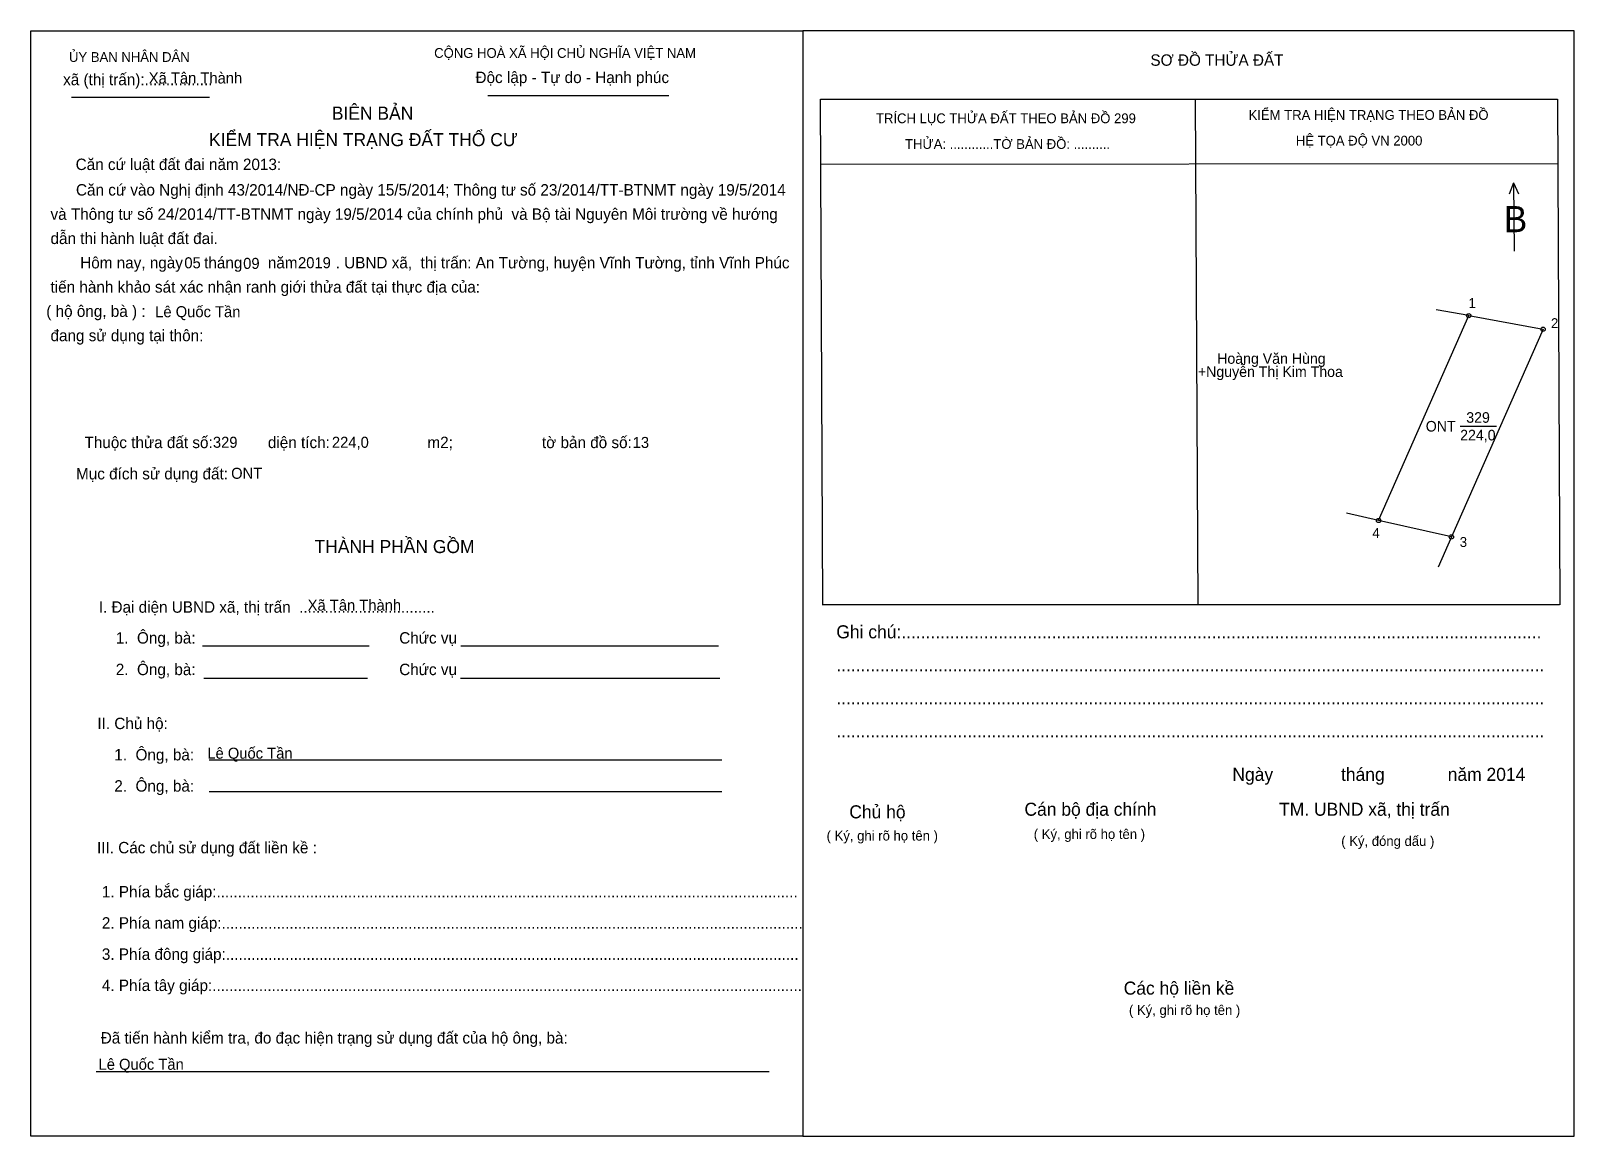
# Model space of a CAD drawing. Extents: x 540451 to 540631, y 1835253 to 1835381.
import ezdxf

# ---------------------------------------------------------------- set-up
doc = ezdxf.new("R2010")
doc.units = 0
for name, color, linetype in [('bbhtNoiDung', 7, 'Continuous'), ('bbhtTemplate', 7, 'Continuous'), ('CanhThua', 7, 'Continuous'), ('MocDinhThua', 7, 'Continuous'), ('NhanDiaChinhThua', 7, 'Continuous'), ('NhanTuCan', 7, 'Continuous'), ('RauThua', 7, 'Continuous'), ('SoHieuDinhThua', 7, 'Continuous')]:
    doc.layers.add(name, color=color, linetype=linetype)

msp = doc.modelspace()

# ---------------------------------------------------------------- linework, layer by layer
at = {"layer": 'bbhtTemplate'}
for p, q in [((540456.2, 1835373.49), (540472.23, 1835373.49)), ((540504.62, 1835373.7), (540525.64, 1835373.7)), ((540586.88, 1835373.27), (540587.18, 1835314.43)), ((540543.29, 1835365.71), (540629.01, 1835365.8)), ((540623.88, 1835363.53), (540623.37, 1835362.21)), ((540623.88, 1835363.53), (540624.48, 1835362.25)), ((540623.88, 1835363.53), (540623.97, 1835355.58)), ((540471.41, 1835309.69), (540490.81, 1835309.69)), ((540501.46, 1835309.69), (540531.41, 1835309.69)), ((540471.59, 1835305.93), (540490.6, 1835305.93)), ((540501.41, 1835305.93), (540531.58, 1835305.93)), ((540472.18, 1835296.4), (540531.8, 1835296.4)), ((540472.18, 1835292.72), (540531.8, 1835292.72)), ((540459.06, 1835260.16), (540537.31, 1835260.16))]:
    msp.add_line(p, q, dxfattribs=at)
for points in [[(540451.46, 1835252.64), (540451.46, 1835381.22), (540541.24, 1835381.22), (540541.24, 1835252.64)], [(540630.94, 1835252.64), (540630.94, 1835381.22), (540541.24, 1835381.22), (540541.24, 1835252.64)]]:
    msp.add_lwpolyline(points, close=True, dxfattribs=at)
for points in [[(540543.55, 1835314.43), (540543.29, 1835373.27), (540629.01, 1835373.27), (540629.27, 1835314.43)], [(540629.23, 1835314.43), (540543.5, 1835314.43)]]:
    msp.add_lwpolyline(points, dxfattribs=at)
at = {"layer": 'CanhThua'}
for p, q in [((540608.2, 1835324.26), (540618.68, 1835348.09)), ((540618.68, 1835348.09), (540627.32, 1835346.51)), ((540627.32, 1835346.51), (540616.67, 1835322.35)), ((540616.67, 1835322.35), (540608.2, 1835324.26))]:
    msp.add_line(p, q, dxfattribs=at)
at = {"layer": 'MocDinhThua'}
for centre in [(540618.68, 1835348.09), (540627.32, 1835346.51), (540608.2, 1835324.26), (540616.67, 1835322.35)]:
    msp.add_circle(centre, 0.25, dxfattribs=at)
at = {"layer": 'NhanDiaChinhThua'}
msp.add_line((540617.68, 1835335.22), (540621.9, 1835335.22), dxfattribs=at)
at = {"layer": 'RauThua'}
for p, q in [((540618.68, 1835348.09), (540614.9, 1835348.78)), ((540608.2, 1835324.26), (540604.45, 1835325.11)), ((540616.67, 1835322.35), (540615.14, 1835318.83))]:
    msp.add_line(p, q, dxfattribs=at)

# ---------------------------------------------------------------- texts
at = {"layer": 'bbhtNoiDung'}
for s, p in [('Xã Tân Thành', (540465.17, 1835375.1)), ('05', (540469.31, 1835353.6)), ('09', (540476.15, 1835353.53)), ('2019', (540482.53, 1835353.61)), ('Lê Quốc Tần', (540465.92, 1835347.91)), ('329', (540472.63, 1835332.72)), ('224,0', (540486.47, 1835332.72)), ('13', (540521.45, 1835332.7)), ('ONT', (540474.75, 1835329.11)), ('Xã Tân Thành', (540483.65, 1835313.77)), ('Lê Quốc Tần', (540471.98, 1835296.55)), ('Lê Quốc Tần', (540459.33, 1835260.36))]:
    msp.add_text(s, height=1.282, dxfattribs=at).set_placement(p)
at = {"layer": 'bbhtTemplate'}
for s, height, p in [('ỦY BAN NHÂN DÂN', 1.1384, (540455.89, 1835377.61)), ('CỘNG HOÀ XÃ HỘI CHỦ NGHĨA VIỆT NAM', 1.1384, (540498.36, 1835378.08)), ('SƠ ĐỒ THỬA ĐẤT', 1.3281, (540581.66, 1835377.16)), ('xã (thị trấn):................', 1.3281, (540455.21, 1835374.9)), ('Độc lập - Tự do - Hạnh phúc', 1.3281, (540503.17, 1835375.15)), ('BIÊN BẢN', 1.518, (540486.46, 1835370.89)), ('TRÍCH LỤC THỬA ĐẤT THEO BẢN ĐỒ 299', 1.1384, (540549.74, 1835370.48)), ('KIỂM TRA HIỆN TRẠNG THEO BẢN ĐỒ', 1.1384, (540593.07, 1835370.87)), ('KIỂM TRA HIỆN TRẠNG ĐẤT THỔ CƯ', 1.5179, (540472.18, 1835367.81)), ('             HỆ TỌA ĐỘ VN 2000', 1.1384, (540593.07, 1835367.88)), ('        THỬA: ............TỜ BẢN ĐỒ: ..........', 1.1384, (540549.74, 1835367.49)), ('Căn cứ luật đất đai năm 2013:', 1.3281, (540456.67, 1835365.03)), ('       Căn cứ vào Nghị định 43/2014/NĐ-CP ngày 15/5/2014; Thông tư số 23/2014/TT-BTNMT ngày 19/5/2014', 1.32805, (540453.25, 1835362.06)), (' và Thông tư số 24/2014/TT-BTNMT ngày 19/5/2014 của chính phủ  và Bộ tài Nguyên Môi trường về hướng', 1.3281, (540453.25, 1835359.24)), ('B', 3.04, (540622.77, 1835357.8)), (' dẫn thi hành luật đất đai.', 1.3281, (540453.25, 1835356.42)), ('        Hôm nay, ngày     tháng      năm         . UBND xã,  thị trấn: An Tường, huyện Vĩnh Tường, tỉnh Vĩnh Phúc', 1.32805, (540453.25, 1835353.59)), (' tiến hành khảo sát xác nhận ranh giới thửa đất tại thực địa của:', 1.3281, (540453.25, 1835350.77)), ('( hộ ông, bà ) :', 1.3281, (540453.25, 1835347.95)), (' đang sử dụng tại thôn:', 1.3281, (540453.25, 1835345.12)), ('  Thuộc thửa đất số:             diện tích:                       m2;                     tờ bản đồ số:', 1.32805, (540456.71, 1835332.68)), ('Mục đích sử dụng đất:', 1.3281, (540456.71, 1835329.04)), ('THÀNH PHẦN GỒM', 1.5179, (540484.45, 1835320.47)), ('I. Đại diện UBND xã, thị trấn  ................................', 1.3281, (540459.36, 1835313.53)), ('Ghi chú:....................................................................................................................................', 1.51794, (540545.13, 1835310.55)), ('    1.  Ông, bà:                                                Chức vụ', 1.3281, (540459.36, 1835309.94)), ('    2.  Ông, bà:                                                Chức vụ', 1.3281, (540459.36, 1835306.27)), ('..................................................................................................................................................', 1.51794, (540545.13, 1835306.71)), ('..................................................................................................................................................', 1.51794, (540545.13, 1835302.86)), ('II. Chủ hộ:', 1.3281, (540459.19, 1835299.99)), ('..................................................................................................................................................', 1.51794, (540545.13, 1835299.02)), ('    1.  Ông, bà:', 1.3281, (540459.19, 1835296.35)), ('Ngày              tháng             năm 2014', 1.5179, (540591.19, 1835293.97)), ('    2.  Ông, bà:', 1.3281, (540459.19, 1835292.72)), ('Chủ hộ', 1.518, (540546.64, 1835289.61)), ('Cán bộ địa chính', 1.5179, (540567.01, 1835289.91)), ('TM. UBND xã, thị trấn', 1.5179, (540596.62, 1835289.91)), ('( Ký, ghi rõ họ tên )', 1.1384, (540568.09, 1835287.21)), ('III. Các chủ sử dụng đất liền kề :', 1.3281, (540459.15, 1835285.54)), ('( Ký, ghi rõ họ tên )', 1.1384, (540544, 1835287.03)), ('( Ký, đóng dấu )', 1.1384, (540603.85, 1835286.4)), ('    1. Phía bắc giáp:.........................................................................................................................................', 1.32805, (540457.74, 1835280.41)), ('    2. Phía nam giáp:.........................................................................................................................................', 1.32805, (540457.74, 1835276.78)), ('    3. Phía đông giáp:.......................................................................................................................................', 1.32805, (540457.74, 1835273.15)), ('    4. Phía tây giáp:...........................................................................................................................................', 1.32805, (540457.74, 1835269.52)), ('Các hộ liền kề', 1.5179, (540578.55, 1835269.1)), ('( Ký, ghi rõ họ tên )', 1.1384, (540579.16, 1835266.74)), ('    Đã tiến hành kiểm tra, đo đạc hiện trạng sử dụng đất của hộ ông, bà:', 1.3281, (540457.61, 1835263.41))]:
    msp.add_text(s, height=height, dxfattribs=at).set_placement(p)
at = {"layer": 'NhanDiaChinhThua'}
for s, p in [('329', (540618.39, 1835335.63)), ('ONT', (540613.68, 1835334.61)), ('224,0', (540617.68, 1835333.58))]:
    msp.add_text(s, height=1.23, dxfattribs=at).set_placement(p)
at = {"layer": 'NhanTuCan'}
for s, p in [('+Nguyễn Thị Kim Thoa', (540587.18, 1835340.96)), ('Hoàng Văn Hùng', (540589.42, 1835342.49))]:
    msp.add_text(s, height=1.2296, dxfattribs=at).set_placement(p)
at = {"layer": 'SoHieuDinhThua'}
for s, p in [('1', (540618.65, 1835348.99)), ('2', (540628.24, 1835346.64)), ('4', (540607.46, 1835322.22)), ('3', (540617.63, 1835321.18))]:
    msp.add_text(s, height=1.15, dxfattribs=at).set_placement(p)

doc.saveas('drawing.dxf')
